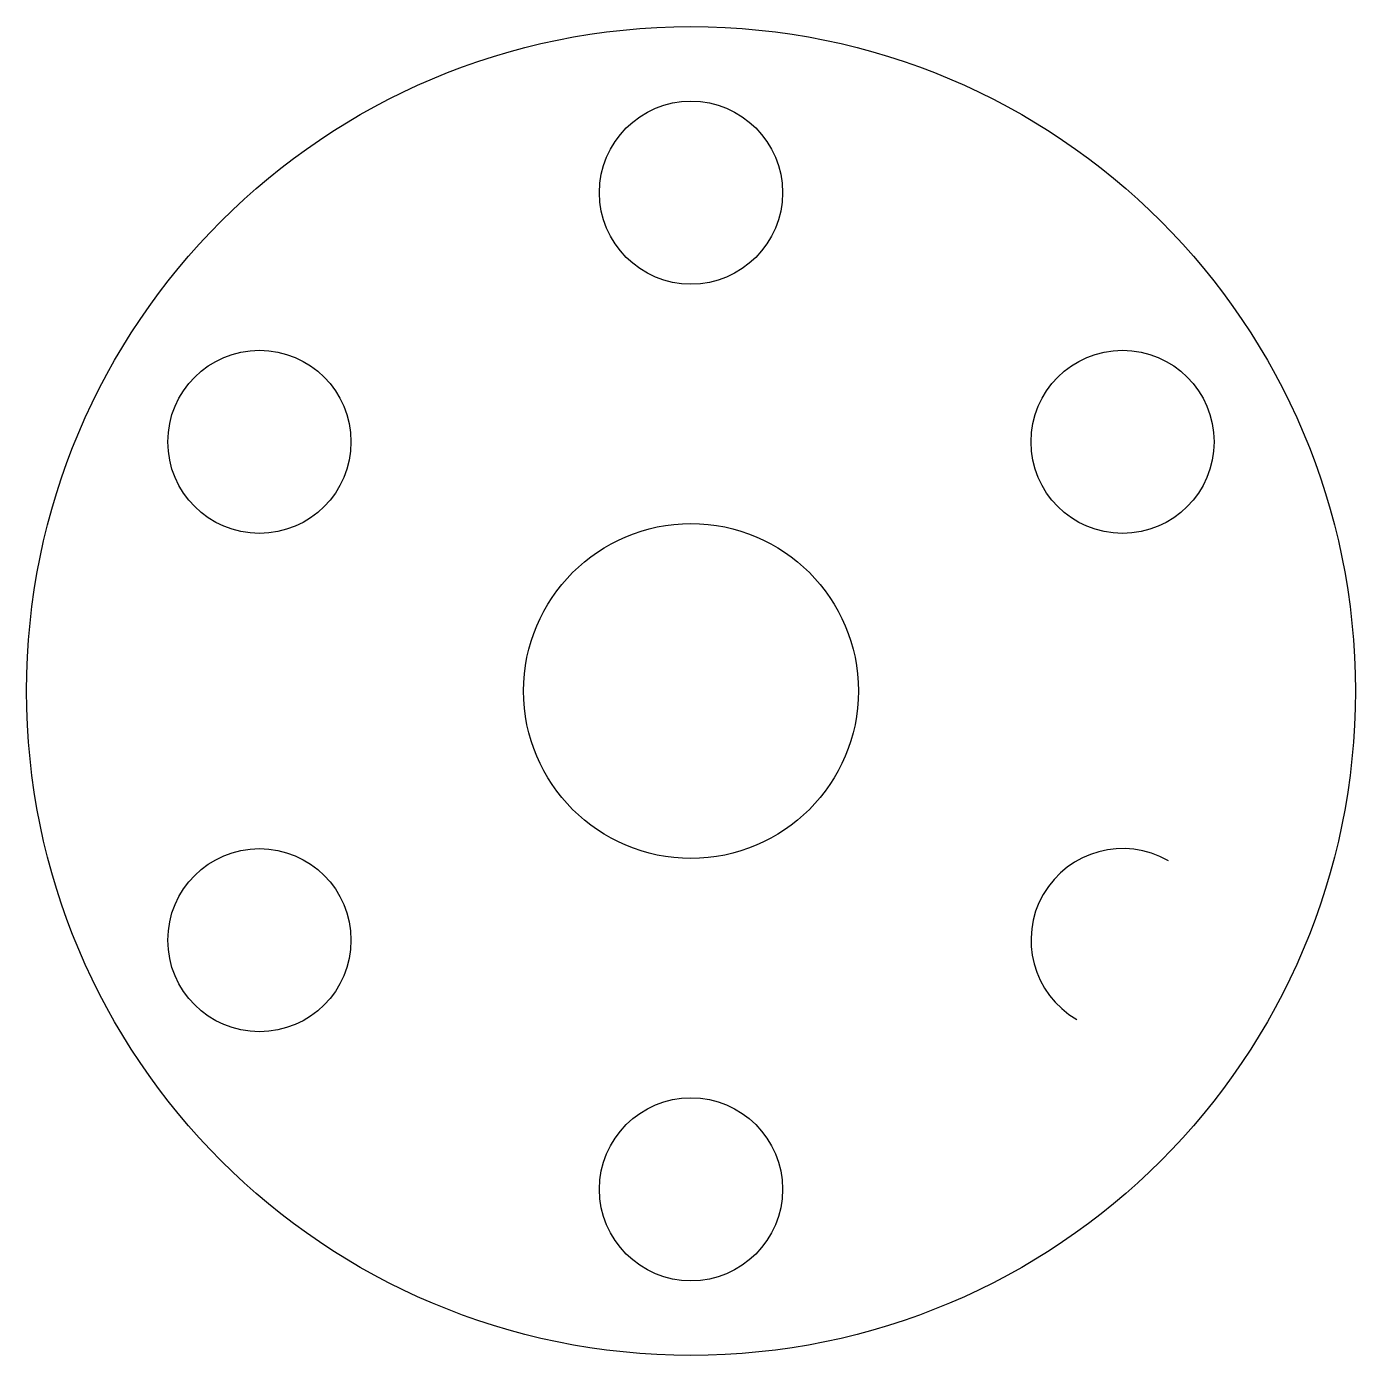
# Model space of a CAD drawing. Header units: millimetres. Extents: x -1.27 to 1.27, y -1.27 to 1.27.
import ezdxf

# ---------------------------------------------------------------- set-up
doc = ezdxf.new("R2010")
doc.units = ezdxf.units.MM

msp = doc.modelspace()

# ---------------------------------------------------------------- linework, layer by layer
at = {"color": 7, "linetype": 'Continuous', "lineweight": 25}
for centre, radius in [((0, 0), 1.27), ((0, 0.9525), 0.175), ((-0.8249, 0.4762), 0.175), ((0.8249, 0.4762), 0.175), ((0, 0), 0.32), ((-0.8249, -0.4763), 0.175), ((0, -0.9525), 0.175)]:
    msp.add_circle(centre, radius, dxfattribs=at)
msp.add_arc((0.8249, -0.4763), 0.175, 60, 240, dxfattribs=at)

doc.saveas('drawing.dxf')
